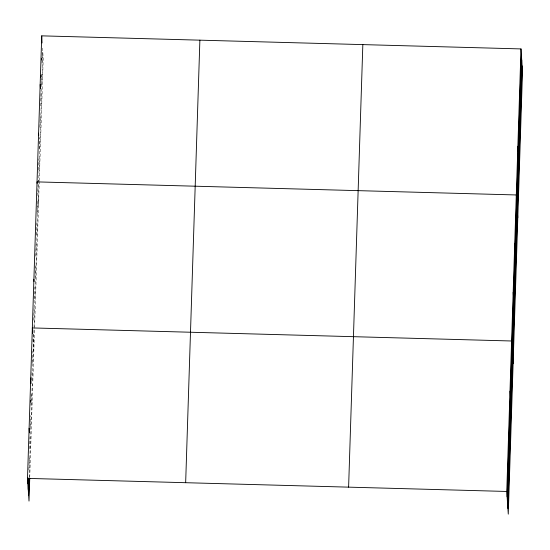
<?xml version="1.0" encoding="UTF-8"?>
<svg xmlns="http://www.w3.org/2000/svg" width="550" height="550" viewBox="0 0 550 550"><rect width="100%" height="100%" fill="white"/><g stroke="black" fill="none" stroke-linecap="round" stroke-linejoin="round"><path stroke-width="0.41" stroke-dasharray="2.75 2.06" d="M28.868 469.947L29.246 458.047M29.549 448.69L29.934 436.789M30.264 426.594L30.614 415.539M30.944 405.343L31.027 402.793M31.054 401.94L31.329 393.436M31.763 379.837L32.01 372.185M32.312 362.835L32.691 350.934M32.993 341.584L33.241 333.912M33.681 320.244L34.066 308.289M34.368 298.897L34.753 286.942M35.056 277.544L35.434 265.588M35.736 256.197L36.121 244.241M36.424 234.843L36.809 222.887M37.111 213.496L37.496 201.541M37.826 191.29L38.184 180.187M38.514 169.943L38.871 158.84M39.201 148.589L39.559 137.486M39.882 127.243L40.239 116.139M40.569 105.889L40.982 93.081M41.257 84.542L41.477 77.708M41.504 76.856L41.642 72.586M41.944 63.188L42.027 60.624M42.054 59.771L42.329 51.232M29.205 477.524L32.209 384.017M32.319 380.614L34.017 327.834M34.045 326.975L42.859 52.841M29.776 477.276L39.284 181.521M39.311 180.668L43.237 58.541L42.522 47.802M37.771 193.002L38.541 204.579M33.076 339.034L33.846 350.618"/><path stroke-width="0.82" d="M29.748 478.129L29.006 501.078L27.5 478.39L41.731 35.853L520.994 48.922L522.5 71.61L508.269 514.147L506.763 491.459L520.994 48.922M27.858 483.794L28.05 477.84M30.484 402.188L30.539 400.482M40.934 77.131L40.989 75.419M41.484 60.046L41.539 58.341M42.034 42.969L41.731 35.853M28.236 489.493L28.593 478.445M28.628 495.371L29.177 478.369M185.659 482.701L199.884 40.164M348.611 487.142L362.835 44.612M507.121 496.863L521.352 54.326M507.506 502.562L521.73 60.032M507.891 508.441L522.122 65.911M27.5 478.39L506.763 491.459M519.427 97.604L519.784 103.008M517.859 146.279L518.224 151.683M517.804 217.649L516.299 194.961L37.036 181.892L37.139 183.432M514.731 243.636L515.089 249.04M513.171 292.318L513.528 297.722M513.109 363.688L511.603 340.993L32.34 327.924L32.698 333.327M509.987 391.146L510.352 396.557M508.379 441.299L508.736 446.71M40.164 84.535L40.418 88.392M38.596 133.21L38.754 135.527M33.901 279.249L34.059 281.566M30.724 378.077L31.082 383.487M29.116 428.23L29.418 432.864"/></g></svg>
